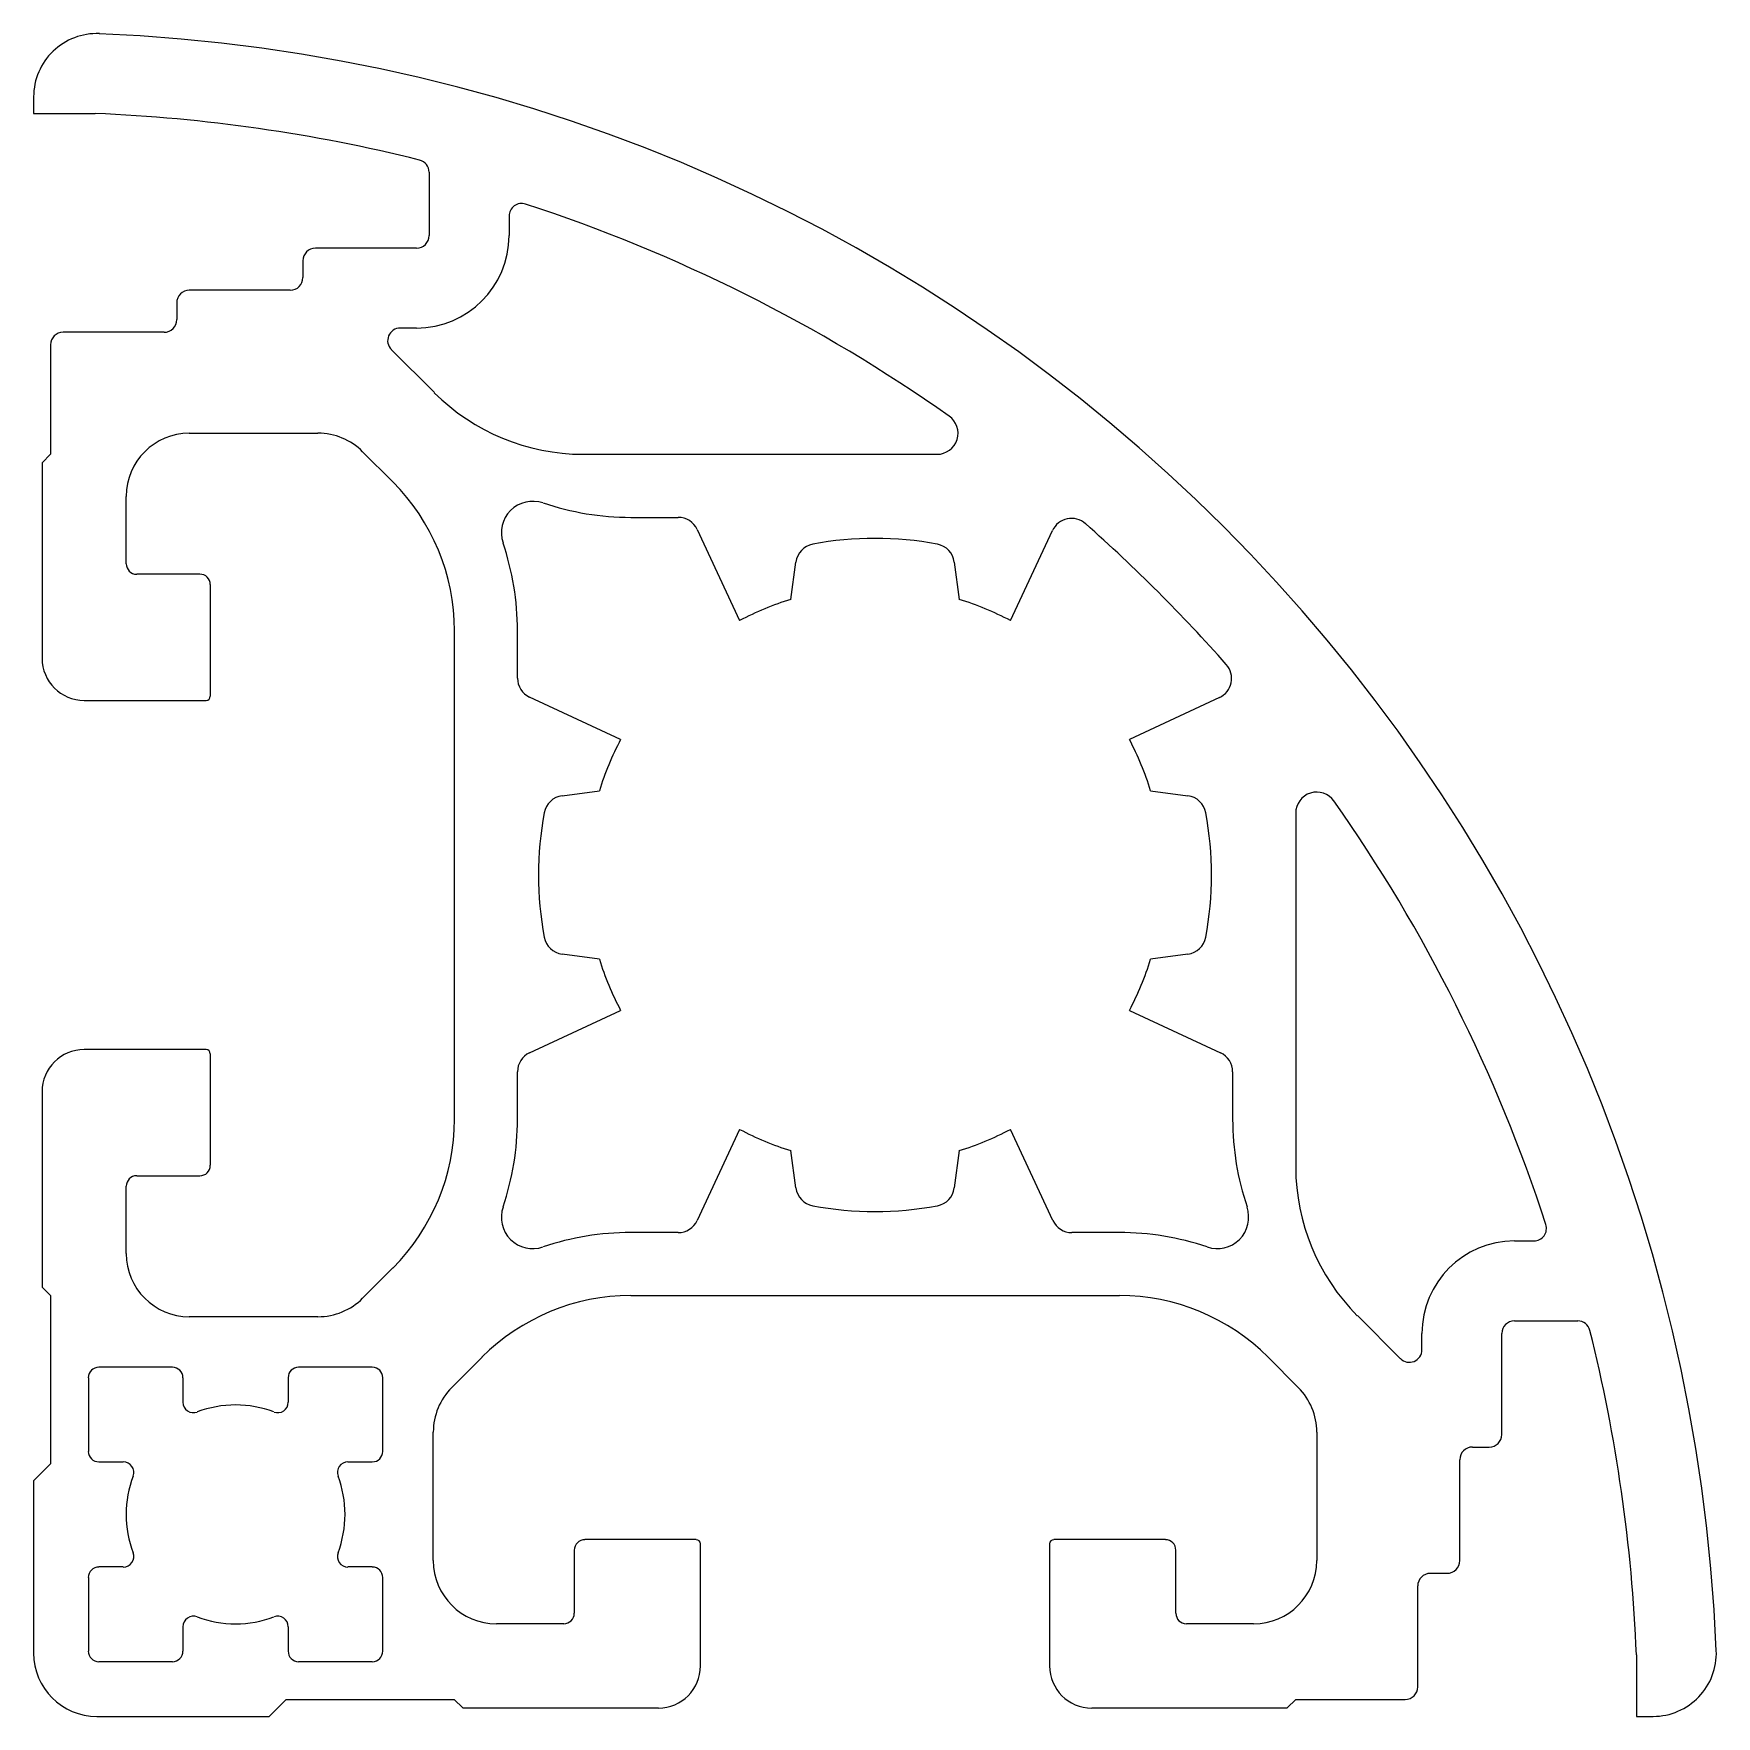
# Model space of a CAD drawing. Header units: inches. Extents: x 54953 to 56527, y 15277 to 16851.
import ezdxf

# ---------------------------------------------------------------- set-up
doc = ezdxf.new("R2010")
doc.units = ezdxf.units.IN
doc.header["$MEASUREMENT"] = 0

msp = doc.modelspace()

# ---------------------------------------------------------------- linework, layer by layer
at = {"color": 7, "linetype": 'Continuous', "lineweight": 25}
for p, q in [((54952.7, 16792.3), (54952.7, 16776.6)), ((54952.7, 16776.6), (55010.3, 16776.6)), ((55322.8, 16721.6), (55322.8, 16662.4)), ((55397.6, 16680.6), (55397.6, 16662.4)), ((55311, 16650.6), (55216.5, 16650.6)), ((55204.7, 16638.8), (55204.7, 16623.1)), ((55086.6, 16599.4), (55086.6, 16583.7)), ((55192.9, 16611.2), (55098.4, 16611.2)), ((55074.8, 16571.9), (54980.3, 16571.9)), ((55311, 16575.8), (55295.8, 16575.8)), ((54968.5, 16560.1), (54968.5, 16457.7)), ((55287.4, 16555.7), (55327.7, 16515.4)), ((55098.4, 16477.4), (55218.8, 16477.4)), ((54968.5, 16457.7), (54960.6, 16449.8)), ((55260.5, 16460.1), (55288.8, 16431.8)), ((55466.9, 16457.7), (55798.1, 16457.7)), ((54960.6, 16449.8), (54960.6, 16266.8)), ((55039.3, 16355.3), (55039.3, 16418.3)), ((55511.5, 16398.6), (55555.8, 16398.6)), ((55573.7, 16387.3), (55613.4, 16302.1)), ((55866.8, 16302.1), (55906.1, 16386.4)), ((55661.4, 16321.9), (55666, 16356.7)), ((55814.3, 16356.7), (55818.9, 16321.9)), ((55108.2, 16345.5), (55049.2, 16345.5)), ((55118.1, 16231.3), (55118.1, 16335.7)), ((55346.4, 16292.6), (55346.4, 15835.4)), ((55405.5, 16248.3), (55405.5, 16292.6)), ((55000, 16227.4), (55114.1, 16227.4)), ((55502, 16190.7), (55416.8, 16230.4)), ((56062.5, 16230), (55978.2, 16190.7)), ((55447.4, 16138.2), (55482.2, 16142.7)), ((55998, 16142.7), (56032.9, 16138.2)), ((56133.8, 16121.9), (56133.8, 15790.8)), ((55482.2, 15985.3), (55447.4, 15989.8)), ((56032.9, 15989.8), (55998, 15985.3)), ((55416.8, 15897.6), (55502, 15937.3)), ((55978.2, 15937.3), (56063.4, 15897.6)), ((55114.1, 15900.6), (55000, 15900.6)), ((55118.1, 15792.3), (55118.1, 15896.7)), ((55405.5, 15835.4), (55405.5, 15879.7)), ((56074.8, 15879.7), (56074.8, 15835.4)), ((54960.6, 15861.2), (54960.6, 15678.2)), ((55613.4, 15825.9), (55573.7, 15740.7)), ((55906.6, 15740.7), (55866.8, 15825.9)), ((55666, 15771.3), (55661.4, 15806.1)), ((55818.9, 15806.1), (55814.3, 15771.3)), ((55049.2, 15782.5), (55108.2, 15782.5)), ((55039.3, 15709.7), (55039.3, 15772.7)), ((55555.8, 15729.4), (55511.5, 15729.4)), ((55968.8, 15729.4), (55924.4, 15729.4)), ((56338.5, 15721.5), (56356.7, 15721.5)), ((55288.8, 15696.2), (55260.5, 15667.9)), ((54960.6, 15678.2), (54968.5, 15670.3)), ((54968.5, 15670.3), (54968.5, 15512.8)), ((55511.5, 15670.3), (55968.8, 15670.3)), ((55218.8, 15650.6), (55098.4, 15650.6)), ((56191.5, 15651.6), (56231.8, 15611.3)), ((56338.5, 15646.7), (56397.7, 15646.7)), ((56251.9, 15619.7), (56251.9, 15634.9)), ((56326.7, 15540.4), (56326.7, 15634.9)), ((55344, 15584.4), (55372.3, 15612.6)), ((56108, 15612.6), (56136.2, 15584.4)), ((55003.9, 15593.5), (55003.9, 15524.6)), ((55082.6, 15603.4), (55013.7, 15603.4)), ((55092.5, 15570.6), (55092.5, 15593.5)), ((55190.9, 15593.5), (55190.9, 15570.6)), ((55269.6, 15603.4), (55200.7, 15603.4)), ((55279.5, 15524.6), (55279.5, 15593.5)), ((55326.7, 15422.3), (55326.7, 15542.6)), ((56153.5, 15542.6), (56153.5, 15422.3)), ((56299.2, 15528.6), (56314.9, 15528.6)), ((54968.5, 15512.8), (54952.7, 15497.1)), ((55013.7, 15514.8), (55036.6, 15514.8)), ((55246.8, 15514.8), (55269.6, 15514.8)), ((56287.4, 15422.3), (56287.4, 15516.8)), ((54952.7, 15497.1), (54952.7, 15335.7)), ((55572.8, 15442), (55468.5, 15442)), ((55576.7, 15323.8), (55576.7, 15438)), ((55903.5, 15438), (55903.5, 15323.8)), ((56011.8, 15442), (55907.4, 15442)), ((55458.6, 15432.1), (55458.6, 15373.1)), ((56021.6, 15373.1), (56021.6, 15432.1)), ((55003.9, 15406.5), (55003.9, 15337.6)), ((55036.6, 15416.4), (55013.7, 15416.4)), ((55269.6, 15416.4), (55246.8, 15416.4)), ((55279.5, 15337.6), (55279.5, 15406.5)), ((56259.8, 15410.5), (56275.5, 15410.5)), ((56248, 15304.2), (56248, 15398.6)), ((55092.5, 15337.6), (55092.5, 15360.5)), ((55190.9, 15360.5), (55190.9, 15337.6)), ((55448.8, 15363.2), (55385.8, 15363.2)), ((56094.4, 15363.2), (56031.5, 15363.2)), ((55013.7, 15327.8), (55082.6, 15327.8)), ((55200.7, 15327.8), (55269.6, 15327.8)), ((56452.7, 15334.1), (56452.7, 15276.6)), ((55173.2, 15276.6), (55188.9, 15292.3)), ((55188.9, 15292.3), (55346.4, 15292.3)), ((55346.4, 15292.3), (55354.3, 15284.5)), ((56125.9, 15284.5), (56133.8, 15292.3)), ((56133.8, 15292.3), (56236.2, 15292.3)), ((55011.8, 15276.6), (55173.2, 15276.6)), ((55354.3, 15284.5), (55537.4, 15284.5)), ((55942.9, 15284.5), (56125.9, 15284.5)), ((56452.7, 15276.6), (56468.4, 15276.6))]:
    msp.add_line(p, q, dxfattribs=at)
for centre, radius, start, end in [((55011.8, 16792.3), 59.1, 87.661, 180), ((54949.7, 15273.6), 1579, 2.339, 87.661), ((54949.7, 15273.6), 1504.2, 75.9919, 87.694), ((55311, 16721.6), 11.8, 0, 75.9919), ((55409.4, 16680.6), 11.8, 71.9809, 180), ((54952.7, 15276.6), 1488.2, 54.8547, 71.9809), ((55311, 16662.4), 11.8, 270, 0), ((55311, 16662.4), 86.6, 270, 0), ((55216.5, 16638.8), 11.8, 90, 180), ((55192.9, 16623.1), 11.8, 270, 0), ((55098.4, 16599.4), 11.8, 90, 180), ((55074.8, 16583.7), 11.8, 270, 0), ((54980.3, 16560.1), 11.8, 90, 180), ((55295.8, 16564), 11.8, 90, 225), ((55466.9, 16654.6), 196.9, 225, 270), ((55798.1, 16477.4), 19.7, 270, 54.8547), ((55098.4, 16418.3), 59.1, 90, 180), ((55218.8, 16418.3), 59.1, 45, 90), ((55149.6, 16292.6), 196.9, 0, 45), ((55419.9, 16384.2), 29.5, 71.2916, 198.7084), ((55511.5, 16654.6), 255.9, 251.2916, 270), ((55555.8, 16379), 19.7, 25, 90), ((55924, 16378), 19.7, 48.5835, 155), ((55740.1, 16064), 315, 79.336, 100.664), ((54949.7, 15273.6), 1492.4, 41.4165, 48.5835), ((55149.6, 16292.6), 255.9, 360, 18.7084), ((55685.5, 16354.2), 19.7, 100.664, 172.5), ((55794.8, 16354.2), 19.7, 7.5, 79.336), ((55049.2, 16355.3), 9.84, 180, 270), ((55108.2, 16335.7), 9.84, 0, 90), ((55740.1, 16064), 269.7, 106.976, 118.024), ((55740.1, 16064), 269.7, 61.976, 73.024), ((55000, 16266.8), 39.4, 180.0002, 270), ((56054.1, 16247.9), 19.7, 295, 41.4165), ((55425.2, 16248.3), 19.7, 180, 245), ((55114.1, 16231.3), 3.94, 270, 0), ((55740.1, 16064), 269.7, 151.976, 163.024), ((55740.1, 16064), 269.7, 16.976, 28.024), ((56153.5, 16121.9), 19.7, 35.1453, 180), ((55449.9, 16118.6), 19.7, 97.5, 169.336), ((56030.3, 16118.6), 19.7, 10.664, 82.5), ((54952.7, 15276.6), 1488.2, 18.0191, 35.1453), ((55740.1, 16064), 315, 169.336, 190.664), ((55740.1, 16064), 315, 349.336, 10.664), ((55449.9, 16009.4), 19.7, 190.664, 262.5), ((56030.3, 16009.4), 19.7, 277.5, 349.336), ((55740.1, 16064), 269.7, 196.976, 208.024), ((55740.1, 16064), 269.7, 331.976, 343.024), ((55000, 15861.2), 39.4, 90, 179.9998), ((55114.1, 15896.7), 3.94, 0, 90), ((55425.2, 15879.7), 19.7, 115, 180), ((56055.1, 15879.7), 19.7, 360, 65), ((55149.6, 15835.4), 196.9, 315, 0), ((55149.6, 15835.4), 255.9, 341.2916, 360), ((56330.7, 15835.4), 255.9, 180, 198.7084), ((55740.1, 16064), 269.7, 241.976, 253.024), ((55740.1, 16064), 269.7, 286.976, 298.024), ((55049.2, 15772.7), 9.84, 90, 180), ((55108.2, 15792.3), 9.84, 270, 0), ((56330.7, 15790.8), 196.9, 180, 225), ((55685.5, 15773.8), 19.7, 187.5, 259.336), ((55794.8, 15773.8), 19.7, 280.664, 352.5), ((55419.9, 15743.8), 29.5, 161.2916, 288.7084), ((55740.1, 16064), 315, 259.336, 280.664), ((56060.3, 15743.8), 29.5, 251.2916, 18.7084), ((55555.8, 15749), 19.7, 270, 335), ((55924.4, 15749), 19.7, 205, 270), ((56356.7, 15733.3), 11.8, 270, 18.0191), ((55511.5, 15473.5), 255.9, 90, 108.7084), ((55968.8, 15473.5), 255.9, 71.2916, 90), ((56338.5, 15634.9), 86.6, 90, 180), ((55098.4, 15709.7), 59.1, 180, 270), ((55511.5, 15473.5), 196.9, 90, 135), ((55968.8, 15473.5), 196.9, 45, 90), ((55218.8, 15709.7), 59.1, 270, 315), ((56338.5, 15634.9), 11.8, 90, 180), ((56397.7, 15634.9), 11.8, 14.0081, 90), ((54949.7, 15273.6), 1504.2, 2.306, 14.0081), ((56240.1, 15619.7), 11.8, 225, 0), ((55013.7, 15593.5), 9.84, 90, 180), ((55082.6, 15593.5), 9.84, 360, 90), ((55200.7, 15593.5), 9.84, 90, 180), ((55269.6, 15593.5), 9.84, 0, 90), ((55385.8, 15542.6), 59.1, 135, 180), ((56094.4, 15542.6), 59.1, 0, 45), ((55102.3, 15570.6), 9.84, 180, 290.541), ((55141.7, 15465.6), 102.4, 69.459, 110.541), ((55181.1, 15570.6), 9.84, 249.459, 0), ((56299.2, 15516.8), 11.8, 90, 180), ((56314.9, 15540.4), 11.8, 270, 0), ((55013.7, 15524.6), 9.84, 180, 270), ((55036.6, 15504.9), 9.84, 339.459, 90), ((55246.8, 15504.9), 9.84, 90, 200.541), ((55269.6, 15524.6), 9.84, 270, 0), ((55141.7, 15465.6), 102.4, 159.459, 180), ((55141.7, 15465.6), 102.4, 339.459, 20.541), ((55141.7, 15465.6), 102.4, 180, 200.541), ((55468.5, 15432.1), 9.84, 90, 180), ((55572.8, 15438), 3.94, 0, 90), ((55907.4, 15438), 3.94, 90, 180), ((56011.8, 15432.1), 9.84, 360, 90), ((55036.6, 15426.2), 9.84, 270, 20.541), ((55246.8, 15426.2), 9.84, 159.459, 270), ((55385.8, 15422.3), 59.1, 180, 270), ((56094.4, 15422.3), 59.1, 270, 360), ((56275.5, 15422.3), 11.8, 270, 0), ((55013.7, 15406.5), 9.84, 90, 180), ((55269.6, 15406.5), 9.84, 360, 90), ((56259.8, 15398.6), 11.8, 90, 180), ((55102.3, 15360.5), 9.84, 69.459, 180), ((55141.7, 15465.6), 102.4, 249.459, 290.541), ((55181.1, 15360.5), 9.84, 360, 110.541), ((55448.8, 15373.1), 9.84, 270, 0), ((56031.5, 15373.1), 9.84, 180, 270), ((55011.8, 15335.7), 59.1, 180, 270), ((55013.7, 15337.6), 9.84, 180, 270), ((55082.6, 15337.6), 9.84, 270, 360), ((55200.7, 15337.6), 9.84, 180, 270), ((55269.6, 15337.6), 9.84, 270, 0), ((55537.4, 15323.8), 39.4, 270.0002, 0), ((55942.9, 15323.8), 39.4, 180, 269.9998), ((56468.4, 15335.7), 59.1, 270, 2.339), ((56236.2, 15304.2), 11.8, 270, 360)]:
    msp.add_arc(centre, radius, start, end, dxfattribs=at)

doc.saveas('drawing.dxf')
